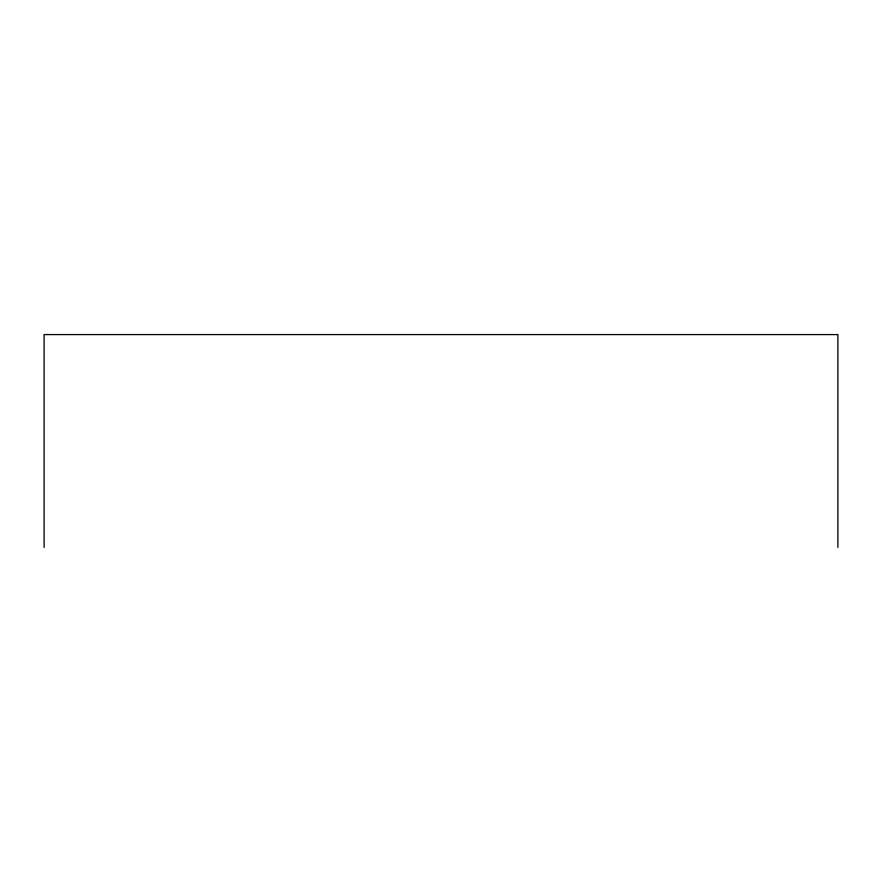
<?xml version="1.0" encoding="UTF-8"?>
<svg xmlns="http://www.w3.org/2000/svg" width="882" height="882" viewBox="0 0 882 882"><rect width="100%" height="100%" fill="white"/><g stroke="black" fill="none" stroke-linecap="round" stroke-linejoin="round"><path stroke-width="1.32" d="M837.9 547.413L837.9 334.587L44.1 334.587L44.1 547.413"/></g></svg>
